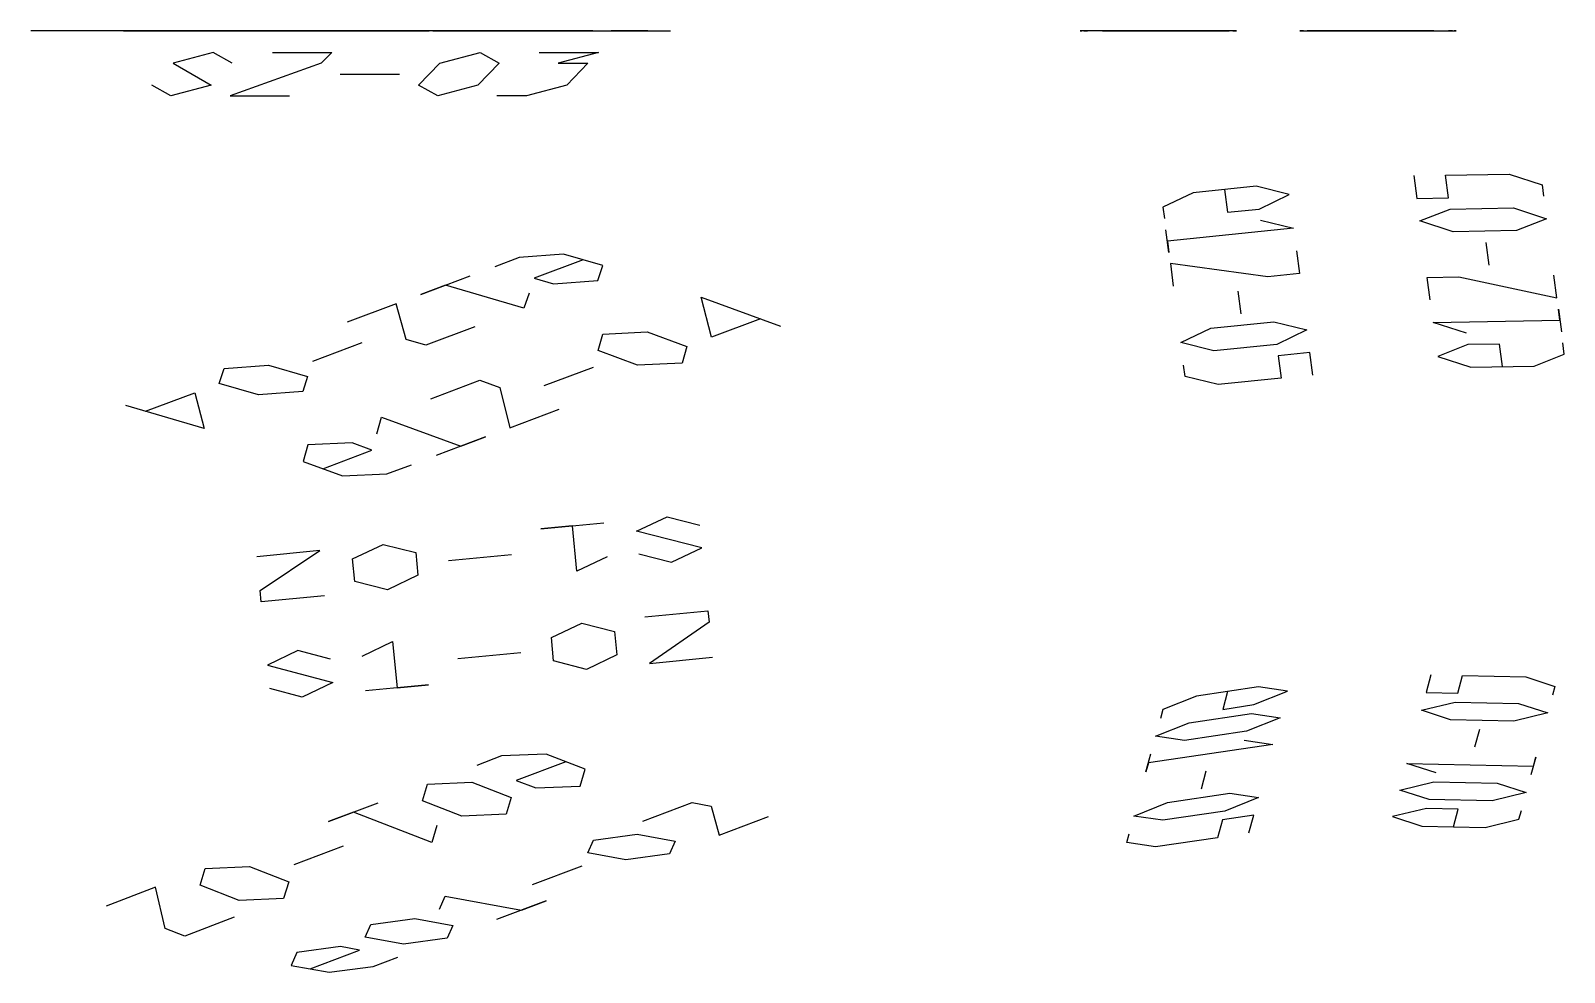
# Model space of a CAD drawing. Header units: metres. Extents: x -3.55 to 5.66, y -3.79 to 3.79.
# Drawn here: x 0.95 to 1.958, y 3.173 to 3.792 of the extents above; entities that cross this region are included whole.
import ezdxf

# ---------------------------------------------------------------- set-up
doc = ezdxf.new("R2010")
doc.units = ezdxf.units.M
doc.layers.add('PROFILES', color=30, linetype='CONTINUOUS')

msp = doc.modelspace()

# ---------------------------------------------------------------- linework, layer by layer
at = {"layer": 'PROFILES'}
for p, q in [((0.9813, 3.7917, 6.729), (0.9496, 3.7917, 6.756)), ((0.9901, 3.7917, 6.8036), (0.9813, 3.7917, 6.729)), ((1.0036, 3.7917, 6.8195), (0.9901, 3.7917, 6.8036)), ((1.0353, 3.7917, 6.7925), (1.0036, 3.7917, 6.8195)), ((1.0377, 3.7917, 6.7631), (1.0107, 3.7917, 6.7314)), ((1.0107, 3.7917, 6.7314), (1.0131, 3.7917, 6.702)), ((1.0131, 3.7917, 6.702), (1.0424, 3.7917, 6.7044)), ((1.0671, 3.7917, 6.7655), (1.0377, 3.7917, 6.7631)), ((1.0424, 3.7917, 6.7044), (1.0694, 3.7917, 6.7361)), ((1.06, 3.7917, 6.8536), (1.0576, 3.7917, 6.883)), ((1.0576, 3.7917, 6.883), (1.0846, 3.7917, 6.9147)), ((1.0893, 3.7917, 6.856), (1.06, 3.7917, 6.8536)), ((1.0694, 3.7917, 6.7361), (1.0671, 3.7917, 6.7655)), ((1.0711, 3.7917, 6.8988), (1.1028, 3.7917, 6.8718)), ((1.1035, 3.7917, 6.6798), (1.0718, 3.7917, 6.7068)), ((1.1141, 3.7917, 7.3706), (1.0752, 3.7917, 7.3558)), ((1.0752, 3.7917, 7.3558), (1.1021, 3.7917, 7.3438)), ((1.1021, 3.7917, 7.3438), (1.0826, 3.7917, 7.3364)), ((1.0826, 3.7917, 7.3364), (1.0974, 3.7917, 7.2974)), ((1.0846, 3.7917, 6.9147), (1.114, 3.7917, 6.9171)), ((1.1028, 3.7917, 6.8718), (1.0893, 3.7917, 6.856)), ((1.0917, 3.7917, 6.8266), (1.1234, 3.7917, 6.7996)), ((1.0974, 3.7917, 7.2974), (1.1243, 3.7917, 7.2854)), ((1.1329, 3.7917, 6.6821), (1.1059, 3.7917, 6.6504)), ((1.1059, 3.7917, 6.6504), (1.1083, 3.7917, 6.621)), ((1.1083, 3.7917, 6.621), (1.1241, 3.7917, 6.6075)), ((1.114, 3.7917, 6.9171), (1.1298, 3.7917, 6.9036)), ((1.1234, 3.7917, 6.7996), (1.1369, 3.7917, 6.8155)), ((1.1243, 3.7917, 7.2854), (1.1437, 3.7917, 7.2928)), ((1.1488, 3.7917, 6.6686), (1.1329, 3.7917, 6.6821)), ((1.1369, 3.7917, 6.8155), (1.1457, 3.7917, 6.8901)), ((1.1393, 3.7917, 6.7861), (1.171, 3.7917, 6.7591)), ((1.1717, 3.7917, 6.567), (1.14, 3.7917, 6.594)), ((1.1531, 3.7917, 7.3855), (1.141, 3.7917, 7.3586)), ((1.141, 3.7917, 7.3586), (1.1558, 3.7917, 7.3196)), ((1.1457, 3.7917, 6.8901), (1.1774, 3.7917, 6.8631)), ((1.1781, 3.7917, 6.671), (1.1464, 3.7917, 6.698)), ((1.1464, 3.7917, 6.698), (1.1488, 3.7917, 6.6686)), ((1.1799, 3.7917, 7.3734), (1.1531, 3.7917, 7.3855)), ((1.1558, 3.7917, 7.3196), (1.1827, 3.7917, 7.3076)), ((1.171, 3.7917, 6.7591), (1.1687, 3.7917, 6.7885)), ((1.1687, 3.7917, 6.7885), (1.1845, 3.7917, 6.775)), ((1.1805, 3.7917, 6.6416), (1.1717, 3.7917, 6.567)), ((1.1948, 3.7917, 7.3344), (1.1799, 3.7917, 7.3734)), ((1.194, 3.7917, 6.6575), (1.1805, 3.7917, 6.6416)), ((1.1827, 3.7917, 7.3076), (1.1948, 3.7917, 7.3344)), ((1.1845, 3.7917, 6.775), (1.2115, 3.7917, 6.8067)), ((1.2035, 3.7917, 6.54), (1.1876, 3.7917, 6.5535)), ((1.2092, 3.7917, 6.8361), (1.1933, 3.7917, 6.8496)), ((1.2257, 3.7917, 6.6305), (1.194, 3.7917, 6.6575)), ((1.2328, 3.7917, 6.5424), (1.2035, 3.7917, 6.54)), ((1.2458, 3.7917, 7.3761), (1.2068, 3.7917, 7.3613)), ((1.2115, 3.7917, 6.8067), (1.2092, 3.7917, 6.8361)), ((1.2139, 3.7917, 6.7773), (1.2456, 3.7917, 6.7503)), ((1.2463, 3.7917, 6.5583), (1.2146, 3.7917, 6.5853)), ((1.2146, 3.7917, 6.5853), (1.2281, 3.7917, 6.6011)), ((1.2281, 3.7917, 6.6011), (1.2575, 3.7917, 6.6035)), ((1.2598, 3.7917, 6.5741), (1.2328, 3.7917, 6.5424)), ((1.275, 3.7917, 6.7527), (1.248, 3.7917, 6.721)), ((1.248, 3.7917, 6.721), (1.2504, 3.7917, 6.6916)), ((1.2894, 3.7917, 7.4373), (1.2504, 3.7917, 7.4225)), ((1.2504, 3.7917, 7.4225), (1.2578, 3.7917, 7.403)), ((1.2504, 3.7917, 6.6916), (1.2797, 3.7917, 6.694)), ((1.2575, 3.7917, 6.6035), (1.2598, 3.7917, 6.5741)), ((1.2578, 3.7917, 7.403), (1.319, 3.7917, 7.3594)), ((1.3044, 3.7917, 6.7551), (1.275, 3.7917, 6.7527)), ((1.2797, 3.7917, 6.694), (1.3067, 3.7917, 6.7257)), ((1.319, 3.7917, 7.3594), (1.2801, 3.7917, 7.3446)), ((1.2821, 3.7917, 6.6646), (1.3138, 3.7917, 6.6376)), ((1.3067, 3.7917, 6.7257), (1.3044, 3.7917, 6.7551)), ((1.3138, 3.7917, 6.6376), (1.3273, 3.7917, 6.6535)), ((1.3163, 3.7917, 7.4252), (1.3283, 3.7917, 7.4521)), ((1.3273, 3.7917, 6.6535), (1.3361, 3.7917, 6.7281)), ((1.3283, 3.7917, 7.4521), (1.3552, 3.7917, 7.44)), ((1.3552, 3.7917, 7.44), (1.3311, 3.7917, 7.3863)), ((1.3311, 3.7917, 7.3863), (1.3579, 3.7917, 7.3742)), ((1.3361, 3.7917, 6.7281), (1.3678, 3.7917, 6.7011)), ((1.3579, 3.7917, 7.3742), (1.37, 3.7917, 7.4011)), ((1.6589, 3.7917, 6.7871), (1.6393, 3.7917, 6.8091)), ((1.6393, 3.7917, 6.8091), (1.6405, 3.7917, 6.8299)), ((1.7066, 3.7917, 6.8886), (1.6418, 3.7917, 6.8507)), ((1.6418, 3.7917, 6.8507), (1.6442, 3.7917, 6.8923)), ((1.6467, 3.7917, 6.9339), (1.6454, 3.7917, 6.9131)), ((1.6687, 3.7917, 6.9534), (1.6467, 3.7917, 6.9339)), ((1.676, 3.7917, 7.0782), (1.654, 3.7917, 7.0587)), ((1.654, 3.7917, 7.0587), (1.6736, 3.7917, 7.0366)), ((1.6577, 3.7917, 7.121), (1.6564, 3.7917, 7.1002)), ((1.6797, 3.7917, 7.1406), (1.6577, 3.7917, 7.121)), ((1.7005, 3.7917, 6.7846), (1.6589, 3.7917, 6.7871)), ((1.7103, 3.7917, 6.951), (1.6687, 3.7917, 6.9534)), ((1.6736, 3.7917, 7.0366), (1.7152, 3.7917, 7.0342)), ((1.7176, 3.7917, 7.0758), (1.676, 3.7917, 7.0782)), ((1.6797, 3.7917, 6.7858), (1.6821, 3.7917, 6.8274)), ((1.7213, 3.7917, 7.1382), (1.6797, 3.7917, 7.1406)), ((1.6821, 3.7917, 6.8274), (1.7029, 3.7917, 6.8262)), ((1.6907, 3.7917, 6.973), (1.6931, 3.7917, 7.0146)), ((1.7225, 3.7917, 6.8042), (1.7005, 3.7917, 6.7846)), ((1.7029, 3.7917, 6.8262), (1.7225, 3.7917, 6.8042)), ((1.7274, 3.7917, 6.8874), (1.7066, 3.7917, 6.8886)), ((1.7311, 3.7917, 6.9498), (1.7091, 3.7917, 6.9302)), ((1.7091, 3.7917, 6.9302), (1.7103, 3.7917, 6.951)), ((1.7152, 3.7917, 7.0342), (1.7372, 3.7917, 7.0538)), ((1.7372, 3.7917, 7.0538), (1.7176, 3.7917, 7.0758)), ((1.7421, 3.7917, 7.1369), (1.7201, 3.7917, 7.1174)), ((1.7201, 3.7917, 7.1174), (1.7213, 3.7917, 7.1382)), ((1.725, 3.7917, 6.8458), (1.7274, 3.7917, 6.8874)), ((1.7286, 3.7917, 6.9082), (1.7311, 3.7917, 6.9498)), ((1.7396, 3.7917, 7.0954), (1.7421, 3.7917, 7.1369)), ((1.7861, 3.7917, 6.8213), (1.7837, 3.7917, 6.7797)), ((1.7837, 3.7917, 6.7797), (1.8057, 3.7917, 6.7993)), ((1.7886, 3.7917, 6.8629), (1.8081, 3.7917, 6.8409)), ((1.8106, 3.7917, 6.8825), (1.7886, 3.7917, 6.8629)), ((1.7971, 3.7917, 7.0085), (1.7947, 3.7917, 6.9669)), ((1.7947, 3.7917, 6.9669), (1.8167, 3.7917, 6.9865)), ((1.8008, 3.7917, 7.0709), (1.7984, 3.7917, 7.0293)), ((1.7984, 3.7917, 7.0293), (1.8192, 3.7917, 7.0281)), ((1.8228, 3.7917, 7.0905), (1.8033, 3.7917, 7.1125)), ((1.8033, 3.7917, 7.1125), (1.8253, 3.7917, 7.1321)), ((1.8057, 3.7917, 6.7993), (1.8045, 3.7917, 6.7785)), ((1.8045, 3.7917, 6.7785), (1.8461, 3.7917, 6.7761)), ((1.8081, 3.7917, 6.8409), (1.8497, 3.7917, 6.8384)), ((1.8522, 3.7917, 6.88), (1.8106, 3.7917, 6.8825)), ((1.8167, 3.7917, 6.9865), (1.8155, 3.7917, 6.9657)), ((1.8155, 3.7917, 6.9657), (1.8571, 3.7917, 6.9632)), ((1.8192, 3.7917, 7.0281), (1.884, 3.7917, 7.066)), ((1.8436, 3.7917, 7.0892), (1.8228, 3.7917, 7.0905)), ((1.8253, 3.7917, 7.1321), (1.8669, 3.7917, 7.1296)), ((1.8351, 3.7917, 6.9437), (1.8326, 3.7917, 6.9021)), ((1.8461, 3.7917, 7.1308), (1.8436, 3.7917, 7.0892)), ((1.8461, 3.7917, 6.7761), (1.8681, 3.7917, 6.7956)), ((1.8497, 3.7917, 6.8384), (1.8718, 3.7917, 6.858)), ((1.8718, 3.7917, 6.858), (1.8522, 3.7917, 6.88)), ((1.8571, 3.7917, 6.9632), (1.8791, 3.7917, 6.9828)), ((1.8669, 3.7917, 7.1296), (1.8864, 3.7917, 7.1076)), ((1.8681, 3.7917, 6.7956), (1.8693, 3.7917, 6.8164)), ((1.8791, 3.7917, 6.9828), (1.8803, 3.7917, 7.0036)), ((1.884, 3.7917, 7.066), (1.8815, 3.7917, 7.0244)), ((1.8864, 3.7917, 7.1076), (1.8852, 3.7917, 7.0868)), ((1.0696, 3.7775, 7.429), (1.0432, 3.7703, 7.4399)), ((1.0432, 3.7703, 7.4399), (1.0682, 3.756, 7.4913)), ((1.0821, 3.7703, 7.4547), (1.0696, 3.7775, 7.429)), ((1.1406, 3.7703, 7.477), (1.0807, 3.7489, 7.517)), ((1.1086, 3.7774, 7.4438), (1.1475, 3.7774, 7.4587)), ((1.1475, 3.7774, 7.4587), (1.1406, 3.7703, 7.477)), ((1.2045, 3.756, 7.5432), (1.2185, 3.7703, 7.5066)), ((1.2185, 3.7703, 7.5066), (1.2449, 3.7774, 7.4957)), ((1.2574, 3.7703, 7.5214), (1.2435, 3.756, 7.558)), ((1.2449, 3.7774, 7.4957), (1.2574, 3.7703, 7.5214)), ((1.2838, 3.7774, 7.5105), (1.3228, 3.7774, 7.5253)), ((1.3228, 3.7774, 7.5253), (1.2963, 3.7703, 7.5362)), ((1.2963, 3.7703, 7.5362), (1.3158, 3.7703, 7.5436)), ((1.3158, 3.7703, 7.5436), (1.3019, 3.756, 7.5802)), ((1.1531, 3.7632, 7.5026), (1.192, 3.7632, 7.5175)), ((1.0418, 3.7489, 7.5022), (1.0293, 3.756, 7.4765)), ((1.0682, 3.756, 7.4913), (1.0418, 3.7489, 7.5022)), ((1.2171, 3.7489, 7.5689), (1.2045, 3.756, 7.5432)), ((1.2435, 3.756, 7.558), (1.2171, 3.7489, 7.5689)), ((1.3019, 3.756, 7.5802), (1.2755, 3.7489, 7.5911)), ((1.0807, 3.7489, 7.517), (1.1197, 3.7489, 7.5318)), ((1.2755, 3.7489, 7.5911), (1.256, 3.7489, 7.5837)), ((1.7549, 3.6895, 7.9188), (1.7135, 3.6853, 7.9192)), ((1.7766, 3.6842, 7.938), (1.7549, 3.6895, 7.9188)), ((1.8587, 3.6965, 7.9162), (1.8607, 3.6816, 7.9551)), ((1.8795, 3.6968, 7.9153), (1.9212, 3.6975, 7.9135)), ((1.8815, 3.682, 7.9542), (1.8795, 3.6968, 7.9153)), ((1.9212, 3.6975, 7.9135), (1.943, 3.6904, 7.9321)), ((1.943, 3.6904, 7.9321), (1.9439, 3.683, 7.9515)), ((1.7135, 3.6853, 7.9192), (1.6937, 3.6757, 7.9389)), ((1.7342, 3.6874, 7.919), (1.7362, 3.6725, 7.9579)), ((1.7569, 3.6746, 7.9576), (1.7766, 3.6842, 7.938)), ((1.8607, 3.6816, 7.9551), (1.8815, 3.682, 7.9542)), ((1.6937, 3.6757, 7.9389), (1.6947, 3.6683, 7.9583)), ((1.7362, 3.6725, 7.9579), (1.7569, 3.6746, 7.9576)), ((1.8626, 3.6668, 7.994), (1.8825, 3.6746, 7.9737)), ((1.8825, 3.6746, 7.9737), (1.9241, 3.6753, 7.9718)), ((1.9241, 3.6753, 7.9718), (1.9459, 3.6682, 7.9904)), ((1.6976, 3.6461, 8.0167), (1.6957, 3.6609, 7.9778)), ((1.7796, 3.6619, 7.9963), (1.6967, 3.6535, 7.9972)), ((1.7579, 3.6672, 7.9771), (1.7796, 3.6619, 7.9963)), ((1.8844, 3.6597, 8.0126), (1.8626, 3.6668, 7.994)), ((1.926, 3.6604, 8.0107), (1.8844, 3.6597, 8.0126)), ((1.9459, 3.6682, 7.9904), (1.926, 3.6604, 8.0107)), ((1.6967, 3.6535, 7.9972), (1.6976, 3.6461, 8.0167)), ((1.9081, 3.6378, 8.07), (1.9062, 3.6527, 8.0311)), ((1.2707, 3.6427, 7.9004), (1.2546, 3.6366, 7.912)), ((1.2998, 3.645, 7.9046), (1.2707, 3.6427, 7.9004)), ((1.3127, 3.6413, 7.9205), (1.2804, 3.6291, 7.9439)), ((1.3256, 3.6375, 7.9365), (1.2998, 3.645, 7.9046)), ((1.7815, 3.6471, 8.0352), (1.7834, 3.6322, 8.0741)), ((1.2061, 3.6184, 7.947), (1.2384, 3.6306, 7.9237)), ((1.2804, 3.6291, 7.9439), (1.2933, 3.6254, 7.9598)), ((1.3223, 3.6277, 7.9641), (1.3256, 3.6375, 7.9365)), ((1.7627, 3.6301, 8.0743), (1.6986, 3.6387, 8.0361)), ((1.6986, 3.6387, 8.0361), (1.7005, 3.6238, 8.075)), ((1.7834, 3.6322, 8.0741), (1.7627, 3.6301, 8.0743)), ((1.8675, 3.6297, 8.0912), (1.8883, 3.6301, 8.0903)), ((1.8694, 3.6149, 8.1301), (1.8675, 3.6297, 8.0912)), ((1.8883, 3.6301, 8.0903), (1.9527, 3.6163, 8.1265)), ((1.9527, 3.6163, 8.1265), (1.9507, 3.6311, 8.0876)), ((1.2222, 3.6245, 7.9353), (1.2061, 3.6184, 7.947)), ((1.2738, 3.6095, 7.999), (1.2222, 3.6245, 7.9353)), ((1.2771, 3.6193, 7.9714), (1.2738, 3.6095, 7.999)), ((1.2933, 3.6254, 7.9598), (1.3223, 3.6277, 7.9641)), ((1.743, 3.6206, 8.094), (1.7449, 3.6058, 8.1329)), ((1.1899, 3.6123, 7.9587), (1.1576, 3.6002, 7.982)), ((1.1963, 3.5889, 8.0297), (1.1899, 3.6123, 7.9587)), ((1.397, 3.5903, 8.0854), (1.3903, 3.6167, 8.0154)), ((1.3903, 3.6167, 8.0154), (1.4423, 3.5977, 8.0776)), ((1.9546, 3.6015, 8.1654), (1.9536, 3.6089, 8.1459)), ((1.9536, 3.6089, 8.1459), (1.9556, 3.594, 8.1848)), ((1.4293, 3.6025, 8.0621), (1.397, 3.5903, 8.0854)), ((1.7252, 3.5963, 8.1526), (1.7666, 3.6005, 8.1521)), ((1.7666, 3.6005, 8.1521), (1.7883, 3.5952, 8.1713)), ((1.8714, 3.6001, 8.169), (1.9546, 3.6015, 8.1654)), ((1.8932, 3.593, 8.1876), (1.8714, 3.6001, 8.169)), ((1.2092, 3.5852, 8.0457), (1.1963, 3.5889, 8.0297)), ((1.2415, 3.5973, 8.0223), (1.2092, 3.5852, 8.0457)), ((1.3225, 3.5816, 8.0892), (1.3257, 3.5924, 8.062)), ((1.3257, 3.5924, 8.062), (1.3548, 3.5938, 8.0659)), ((1.3548, 3.5938, 8.0659), (1.3808, 3.5843, 8.097)), ((1.7054, 3.5868, 8.1722), (1.7252, 3.5963, 8.1526)), ((1.7883, 3.5952, 8.1713), (1.7686, 3.5856, 8.191)), ((1.1672, 3.5866, 8.0255), (1.1349, 3.5745, 8.0488)), ((1.3485, 3.5721, 8.1203), (1.3225, 3.5816, 8.0892)), ((1.3808, 3.5843, 8.097), (1.3777, 3.5734, 8.1243)), ((1.7271, 3.5814, 8.1914), (1.7054, 3.5868, 8.1722)), ((1.7686, 3.5856, 8.191), (1.7271, 3.5814, 8.1914)), ((1.7902, 3.5803, 8.2102), (1.7695, 3.5782, 8.2104)), ((1.7695, 3.5782, 8.2104), (1.7715, 3.5634, 8.2493)), ((1.7922, 3.5655, 8.2491), (1.7902, 3.5803, 8.2102)), ((1.8941, 3.5856, 8.207), (1.8743, 3.5778, 8.2273)), ((1.9149, 3.5859, 8.2061), (1.8941, 3.5856, 8.207)), ((1.9169, 3.5711, 8.245), (1.9149, 3.5859, 8.2061)), ((1.9377, 3.5714, 8.2441), (1.9575, 3.5792, 8.2237)), ((1.9575, 3.5792, 8.2237), (1.9566, 3.5866, 8.2043)), ((1.0735, 3.56, 8.0678), (1.0768, 3.5698, 8.0403)), ((1.0768, 3.5698, 8.0403), (1.1058, 3.5721, 8.0445)), ((1.1058, 3.5721, 8.0445), (1.1316, 3.5646, 8.0764)), ((1.287, 3.5587, 8.1398), (1.3194, 3.5708, 8.1164)), ((1.3777, 3.5734, 8.1243), (1.3485, 3.5721, 8.1203)), ((1.7083, 3.5645, 8.2306), (1.7073, 3.5719, 8.2111)), ((1.8743, 3.5778, 8.2273), (1.8961, 3.5707, 8.2459)), ((1.8961, 3.5707, 8.2459), (1.9377, 3.5714, 8.2441)), ((1.0993, 3.5525, 8.0997), (1.0735, 3.56, 8.0678)), ((1.1316, 3.5646, 8.0764), (1.1284, 3.5548, 8.104)), ((1.2125, 3.5499, 8.1436), (1.2448, 3.5621, 8.1203)), ((1.2448, 3.5621, 8.1203), (1.2579, 3.5573, 8.1359)), ((1.73, 3.5592, 8.2498), (1.7083, 3.5645, 8.2306)), ((1.7715, 3.5634, 8.2493), (1.73, 3.5592, 8.2498)), ((1.025, 3.5418, 8.1028), (1.0574, 3.5539, 8.0795)), ((1.0574, 3.5539, 8.0795), (1.0637, 3.5305, 8.1506)), ((1.1284, 3.5548, 8.104), (1.0993, 3.5525, 8.0997)), ((1.2579, 3.5573, 8.1359), (1.2646, 3.5309, 8.2059)), ((1.0637, 3.5305, 8.1506), (1.0121, 3.5455, 8.0869)), ((1.2646, 3.5309, 8.2059), (1.2969, 3.5431, 8.1825)), ((1.177, 3.527, 8.1941), (1.1802, 3.5378, 8.1669)), ((1.1802, 3.5378, 8.1669), (1.2322, 3.5188, 8.2292)), ((1.1317, 3.5196, 8.2019), (1.1286, 3.5087, 8.2291)), ((1.1609, 3.5209, 8.2058), (1.1317, 3.5196, 8.2019)), ((1.1739, 3.5161, 8.2214), (1.1609, 3.5209, 8.2058)), ((1.2484, 3.5249, 8.2175), (1.2161, 3.5127, 8.2408)), ((1.2322, 3.5188, 8.2292), (1.2484, 3.5249, 8.2175)), ((1.1286, 3.5087, 8.2291), (1.1546, 3.4992, 8.2602)), ((1.1416, 3.504, 8.2447), (1.1739, 3.5161, 8.2214)), ((1.1546, 3.4992, 8.2602), (1.1837, 3.5006, 8.2642)), ((1.1837, 3.5006, 8.2642), (1.1999, 3.5066, 8.2525)), ((1.2849, 3.4644, 8.3833), (1.3263, 3.4684, 8.3833)), ((1.3478, 3.463, 8.4028), (1.3678, 3.4724, 8.3833)), ((1.3678, 3.4724, 8.3833), (1.3893, 3.467, 8.4028)), ((1.3056, 3.4664, 8.3833), (1.2849, 3.4644, 8.3833)), ((1.3085, 3.4366, 8.4611), (1.3056, 3.4664, 8.3833)), ((1.3907, 3.4521, 8.4417), (1.3478, 3.463, 8.4028)), ((1.1397, 3.4503, 8.3833), (1.0982, 3.4462, 8.3833)), ((1.1004, 3.4239, 8.4417), (1.1397, 3.4503, 8.3833)), ((1.1612, 3.4448, 8.4028), (1.1812, 3.4543, 8.3833)), ((1.1812, 3.4543, 8.3833), (1.2027, 3.4489, 8.4028)), ((1.2027, 3.4489, 8.4028), (1.2041, 3.434, 8.4417)), ((1.2656, 3.4475, 8.4222), (1.2241, 3.4434, 8.4222)), ((1.3492, 3.4481, 8.4417), (1.3707, 3.4427, 8.4611)), ((1.3707, 3.4427, 8.4611), (1.3907, 3.4521, 8.4417)), ((1.1626, 3.43, 8.4417), (1.1612, 3.4448, 8.4028)), ((1.3285, 3.4461, 8.4417), (1.3085, 3.4366, 8.4611)), ((1.1841, 3.4245, 8.4611), (1.1626, 3.43, 8.4417)), ((1.2041, 3.434, 8.4417), (1.1841, 3.4245, 8.4611)), ((1.1011, 3.4165, 8.4611), (1.1004, 3.4239, 8.4417)), ((1.1426, 3.4205, 8.4611), (1.1011, 3.4165, 8.4611)), ((1.3533, 3.4067, 8.5484), (1.3947, 3.4107, 8.5484)), ((1.3947, 3.4107, 8.5484), (1.3955, 3.4031, 8.5678)), ((1.2918, 3.393, 8.5678), (1.3118, 3.4026, 8.5484)), ((1.3118, 3.4026, 8.5484), (1.3333, 3.397, 8.5678)), ((1.3333, 3.397, 8.5678), (1.3348, 3.3817, 8.6065)), ((1.3955, 3.4031, 8.5678), (1.3562, 3.3761, 8.6259)), ((1.1674, 3.3809, 8.5678), (1.1874, 3.3905, 8.5484)), ((1.1874, 3.3905, 8.5484), (1.1904, 3.36, 8.6259)), ((1.2933, 3.3777, 8.6065), (1.2918, 3.393, 8.5678)), ((1.1252, 3.3845, 8.5484), (1.1052, 3.3749, 8.5678)), ((1.1467, 3.3789, 8.5678), (1.1252, 3.3845, 8.5484)), ((1.2303, 3.3793, 8.5872), (1.2718, 3.3833, 8.5872)), ((1.3148, 3.3721, 8.6259), (1.2933, 3.3777, 8.6065)), ((1.3348, 3.3817, 8.6065), (1.3148, 3.3721, 8.6259)), ((1.3562, 3.3761, 8.6259), (1.3977, 3.3801, 8.6259)), ((1.1052, 3.3749, 8.5678), (1.1481, 3.3636, 8.6065)), ((1.8699, 3.3686, 8.8602), (1.8667, 3.357, 8.9001)), ((1.8875, 3.3565, 8.9016), (1.8907, 3.3682, 8.8618)), ((1.8907, 3.3682, 8.8618), (1.9322, 3.3673, 8.8648)), ((1.9322, 3.3673, 8.8648), (1.9514, 3.361, 8.8863)), ((1.1281, 3.354, 8.6259), (1.1067, 3.3596, 8.6065)), ((1.1481, 3.3636, 8.6065), (1.1281, 3.354, 8.6259)), ((1.2111, 3.362, 8.6259), (1.1696, 3.358, 8.6259)), ((1.1904, 3.36, 8.6259), (1.2111, 3.362, 8.6259)), ((1.7566, 3.3606, 8.8489), (1.7157, 3.3546, 8.8439)), ((1.7361, 3.3576, 8.8464), (1.733, 3.3459, 8.8863)), ((1.7534, 3.349, 8.8888), (1.7755, 3.3578, 8.8714)), ((1.7755, 3.3578, 8.8714), (1.7566, 3.3606, 8.8489)), ((1.8667, 3.357, 8.9001), (1.8875, 3.3565, 8.9016)), ((1.9514, 3.361, 8.8863), (1.9498, 3.3552, 8.9062)), ((1.7157, 3.3546, 8.8439), (1.6936, 3.3457, 8.8614)), ((1.733, 3.3459, 8.8863), (1.7534, 3.349, 8.8888)), ((1.8636, 3.3453, 8.94), (1.8859, 3.3507, 8.9216)), ((1.8859, 3.3507, 8.9216), (1.9275, 3.3498, 8.9246)), ((1.9275, 3.3498, 8.9246), (1.9467, 3.3436, 8.9461)), ((1.6889, 3.3282, 8.9212), (1.7109, 3.3371, 8.9037)), ((1.6936, 3.3457, 8.8614), (1.6921, 3.3399, 8.8813)), ((1.7109, 3.3371, 8.9037), (1.7519, 3.3432, 8.9088)), ((1.7707, 3.3404, 8.9312), (1.7487, 3.3315, 8.9486)), ((1.7519, 3.3432, 8.9088), (1.7707, 3.3404, 8.9312)), ((1.8828, 3.3391, 8.9615), (1.8636, 3.3453, 8.94)), ((1.9243, 3.3382, 8.9645), (1.8828, 3.3391, 8.9615)), ((1.9467, 3.3436, 8.9461), (1.9243, 3.3382, 8.9645)), ((1.7078, 3.3254, 8.9436), (1.6889, 3.3282, 8.9212)), ((1.7487, 3.3315, 8.9486), (1.7078, 3.3254, 8.9436)), ((1.8988, 3.3212, 9.0228), (1.902, 3.3328, 8.9829)), ((1.2883, 3.3165, 8.7591), (1.2591, 3.3153, 8.7551)), ((1.3141, 3.3066, 8.7903), (1.2883, 3.3165, 8.7591)), ((1.6826, 3.3049, 9.0009), (1.6857, 3.3166, 8.9611)), ((1.766, 3.3229, 8.991), (1.6842, 3.3108, 8.981)), ((1.7471, 3.3257, 8.9686), (1.766, 3.3229, 8.991)), ((1.2591, 3.3153, 8.7551), (1.2429, 3.3091, 8.7666)), ((1.3012, 3.3115, 8.7747), (1.2687, 3.2992, 8.7977)), ((1.3108, 3.2955, 8.8174), (1.3141, 3.3066, 8.7903)), ((1.6842, 3.3108, 8.981), (1.6826, 3.3049, 9.0009)), ((1.8733, 3.3041, 9.0811), (1.8541, 3.3104, 9.0597)), ((1.8541, 3.3104, 9.0597), (1.9372, 3.3086, 9.0657)), ((1.9388, 3.3145, 9.0458), (1.9356, 3.3028, 9.0857)), ((1.9372, 3.3086, 9.0657), (1.9388, 3.3145, 9.0458)), ((1.207, 3.2857, 8.8167), (1.2104, 3.2968, 8.7896)), ((1.2104, 3.2968, 8.7896), (1.2395, 3.298, 8.7936)), ((1.2395, 3.298, 8.7936), (1.2654, 3.2881, 8.8248)), ((1.2687, 3.2992, 8.7977), (1.2816, 3.2943, 8.8133)), ((1.7219, 3.3052, 9.0259), (1.7188, 3.2935, 9.0658)), ((1.8494, 3.2929, 9.1195), (1.8717, 3.2983, 9.1011)), ((1.8717, 3.2983, 9.1011), (1.9133, 3.2974, 9.1041)), ((1.9133, 3.2974, 9.1041), (1.9325, 3.2912, 9.1255)), ((1.2654, 3.2881, 8.8248), (1.262, 3.277, 8.8519)), ((1.2816, 3.2943, 8.8133), (1.3108, 3.2955, 8.8174)), ((1.6967, 3.2847, 9.0832), (1.7376, 3.2908, 9.0882)), ((1.7565, 3.288, 9.1107), (1.7345, 3.2791, 9.1281)), ((1.7376, 3.2908, 9.0882), (1.7565, 3.288, 9.1107)), ((1.8686, 3.2867, 9.1409), (1.8494, 3.2929, 9.1195)), ((1.9101, 3.2858, 9.144), (1.8686, 3.2867, 9.1409)), ((1.9325, 3.2912, 9.1255), (1.9101, 3.2858, 9.144)), ((1.1454, 3.2722, 8.8356), (1.1779, 3.2845, 8.8126)), ((1.1617, 3.2783, 8.8241), (1.1454, 3.2722, 8.8356)), ((1.2133, 3.2585, 8.8864), (1.1617, 3.2783, 8.8241)), ((1.2329, 3.2758, 8.8478), (1.207, 3.2857, 8.8167)), ((1.262, 3.277, 8.8519), (1.2329, 3.2758, 8.8478)), ((1.3519, 3.2724, 8.9008), (1.3843, 3.2847, 8.8778)), ((1.3843, 3.2847, 8.8778), (1.3969, 3.2824, 8.8943)), ((1.3969, 3.2824, 8.8943), (1.402, 3.2632, 8.9667)), ((1.6747, 3.2758, 9.1006), (1.6967, 3.2847, 9.0832)), ((1.7345, 3.2791, 9.1281), (1.6936, 3.273, 9.1231)), ((1.7534, 3.2763, 9.1506), (1.7329, 3.2733, 9.148)), ((1.7502, 3.2647, 9.1904), (1.7534, 3.2763, 9.1506)), ((1.867, 3.2808, 9.1609), (1.8446, 3.2755, 9.1793)), ((1.8878, 3.2804, 9.1624), (1.867, 3.2808, 9.1609)), ((1.8846, 3.2688, 9.2023), (1.8878, 3.2804, 9.1624)), ((1.9277, 3.2737, 9.1854), (1.9293, 3.2795, 9.1654)), ((1.2166, 3.2696, 8.8593), (1.2133, 3.2585, 8.8864)), ((1.402, 3.2632, 8.9667), (1.4345, 3.2755, 8.9437)), ((1.6936, 3.273, 9.1231), (1.6747, 3.2758, 9.1006)), ((1.7329, 3.2733, 9.148), (1.7297, 3.2616, 9.1879)), ((1.8446, 3.2755, 9.1793), (1.8638, 3.2692, 9.2008)), ((1.8638, 3.2692, 9.2008), (1.9054, 3.2683, 9.2038)), ((1.9054, 3.2683, 9.2038), (1.9277, 3.2737, 9.1854)), ((1.155, 3.2561, 8.8782), (1.1225, 3.2438, 8.9013)), ((1.3157, 3.2516, 8.9518), (1.3194, 3.26, 8.9238)), ((1.3194, 3.26, 8.9238), (1.3482, 3.2639, 8.9288)), ((1.3482, 3.2639, 8.9288), (1.3732, 3.2593, 8.9618)), ((1.3732, 3.2593, 8.9618), (1.3695, 3.2509, 8.9897)), ((1.67, 3.2584, 9.1605), (1.6715, 3.2642, 9.1405)), ((1.6888, 3.2556, 9.1829), (1.67, 3.2584, 9.1605)), ((1.7297, 3.2616, 9.1879), (1.6888, 3.2556, 9.1829)), ((1.3407, 3.247, 8.9848), (1.3157, 3.2516, 8.9518)), ((1.3695, 3.2509, 8.9897), (1.3407, 3.247, 8.9848)), ((1.0609, 3.2303, 8.9202), (1.0642, 3.2414, 8.8931)), ((1.0642, 3.2414, 8.8931), (1.0934, 3.2426, 8.8972)), ((1.0934, 3.2426, 8.8972), (1.1192, 3.2327, 8.9283)), ((1.2795, 3.2308, 9.0028), (1.312, 3.2432, 8.9798)), ((1.0317, 3.2291, 8.9161), (0.9992, 3.2167, 8.9391)), ((1.038, 3.2019, 8.9859), (1.0317, 3.2291, 8.9161)), ((1.0867, 3.2204, 8.9513), (1.0609, 3.2303, 8.9202)), ((1.1192, 3.2327, 8.9283), (1.1158, 3.2216, 8.9554)), ((1.1158, 3.2216, 8.9554), (1.0867, 3.2204, 8.9513)), ((1.2182, 3.2147, 9.0208), (1.2219, 3.2231, 8.9928)), ((1.2219, 3.2231, 8.9928), (1.2721, 3.214, 9.0588)), ((1.2883, 3.2201, 9.0473), (1.2558, 3.2078, 9.0703)), ((1.2721, 3.214, 9.0588), (1.2883, 3.2201, 9.0473)), ((1.0834, 3.2093, 8.9784), (1.0509, 3.197, 9.0014)), ((1.1732, 3.2046, 9.0273), (1.202, 3.2085, 9.0323)), ((1.202, 3.2085, 9.0323), (1.2271, 3.2039, 9.0653)), ((1.0509, 3.197, 9.0014), (1.038, 3.2019, 8.9859)), ((1.1695, 3.1962, 9.0553), (1.1732, 3.2046, 9.0273)), ((1.1946, 3.1916, 9.0883), (1.1695, 3.1962, 9.0553)), ((1.2233, 3.1955, 9.0933), (1.1946, 3.1916, 9.0883)), ((1.2271, 3.2039, 9.0653), (1.2233, 3.1955, 9.0933)), ((1.1245, 3.1862, 9.0618), (1.1208, 3.1777, 9.0898)), ((1.1533, 3.19, 9.0668), (1.1245, 3.1862, 9.0618)), ((1.1333, 3.1754, 9.1063), (1.1658, 3.1878, 9.0833)), ((1.1658, 3.1878, 9.0833), (1.1533, 3.19, 9.0668)), ((1.1208, 3.1777, 9.0898), (1.1458, 3.1732, 9.1228)), ((1.1458, 3.1732, 9.1228), (1.1746, 3.177, 9.1278)), ((1.1746, 3.177, 9.1278), (1.1909, 3.1832, 9.1163))]:
    msp.add_line(p, q, dxfattribs=at)

doc.saveas('drawing.dxf')
